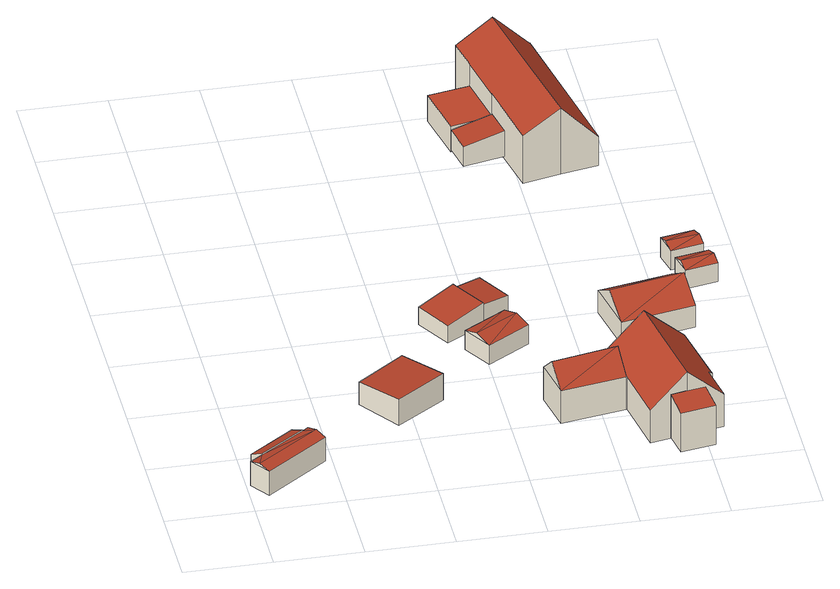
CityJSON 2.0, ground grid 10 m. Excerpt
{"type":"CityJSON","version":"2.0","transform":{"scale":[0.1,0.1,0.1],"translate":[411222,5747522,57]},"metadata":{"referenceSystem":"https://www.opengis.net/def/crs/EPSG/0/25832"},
"CityObjects":{
"building1":{"type":"Building","attributes":{"Gemeindeschluessel":"05570040","Geometrietyp2DReferenz":"3000","function":"51009_1610","roofType":"2100","measuredHeight":3.1},"geometry":[{"type":"Solid","lod":"2","boundaries":[[[[0,1,2,3]],[[4,5,1,0]],[[6,7,5,4]],[[3,2,7,6]],[[4,0,3,6]],[[1,5,7,2]]]],"semantics":{"surfaces":[{"type":"WallSurface"},{"type":"RoofSurface"},{"type":"GroundSurface"}],"values":[[0,0,0,0,1,2]]}}]},
"building2":{"type":"Building","attributes":{"Gemeindeschluessel":"05570040","Geometrietyp2DReferenz":"3000","function":"31001_2700","roofType":"5000","measuredHeight":3.5},"geometry":[{"type":"Solid","lod":"2","boundaries":[[[[8,9,10,11]],[[12,13,9,8]],[[14,15,13,12]],[[16,17,15,14]],[[18,19,17,16]],[[11,10,19,18]],[[18,20,21,11]],[[20,16,14]],[[20,14,12]],[[21,20,12]],[[12,8,21]],[[16,20,18]],[[11,21,8]],[[9,13,15,17,19,10]]]],"semantics":{"surfaces":[{"type":"WallSurface"},{"type":"RoofSurface"},{"type":"GroundSurface"}],"values":[[0,0,0,0,0,0,1,1,1,1,1,0,0,2]]}}]},
"building3":{"type":"Building","attributes":{"Gemeindeschluessel":"05570040","Geometrietyp2DReferenz":"3000","function":"31001_1310","roofType":"2100","measuredHeight":3.35},"geometry":[{"type":"Solid","lod":"2","boundaries":[[[[22,23,24,25]],[[26,27,23,22]],[[28,29,27,26]],[[25,24,29,28]],[[26,22,25,28]],[[23,27,29,24]]]],"semantics":{"surfaces":[{"type":"WallSurface"},{"type":"RoofSurface"},{"type":"GroundSurface"}],"values":[[0,0,0,0,1,2]]}}]},
"building4":{"type":"Building","attributes":{"Gemeindeschluessel":"05570040","Geometrietyp2DReferenz":"3000","function":"31001_9998","roofType":"2100","measuredHeight":2.84},"geometry":[{"type":"Solid","lod":"2","boundaries":[[[[30,31,32,33]],[[34,35,31,30]],[[36,37,35,34]],[[33,32,37,36]],[[34,30,33,36]],[[31,35,37,32]]]],"semantics":{"surfaces":[{"type":"WallSurface"},{"type":"RoofSurface"},{"type":"GroundSurface"}],"values":[[0,0,0,0,1,2]]}}]},
"building5":{"type":"Building","attributes":{"Gemeindeschluessel":"05570040","Geometrietyp2DReferenz":"3000","function":"31001_1310","roofType":"3100","measuredHeight":3.15},"geometry":[{"type":"Solid","lod":"2","boundaries":[[[[38,39,40,41]],[[42,43,39,38]],[[44,45,43,42]],[[41,40,45,44]],[[38,46,42]],[[44,47,41]],[[47,46,38]],[[38,41,47]],[[44,42,46]],[[46,47,44]],[[39,43,45,40]]]],"semantics":{"surfaces":[{"type":"WallSurface"},{"type":"RoofSurface"},{"type":"GroundSurface"}],"values":[[0,0,0,0,0,0,1,1,1,1,2]]}}]},
"building6":{"type":"Building","attributes":{"Gemeindeschluessel":"05570040","Geometrietyp2DReferenz":"3000","function":"51009_1610","roofType":"2100","measuredHeight":2.78},"geometry":[{"type":"Solid","lod":"2","boundaries":[[[[48,49,50,51]],[[52,53,49,48]],[[54,55,53,52]],[[51,50,55,54]],[[52,48,51,54]],[[49,53,55,50]]]],"semantics":{"surfaces":[{"type":"WallSurface"},{"type":"RoofSurface"},{"type":"GroundSurface"}],"values":[[0,0,0,0,1,2]]}}]},
"building7":{"type":"Building","attributes":{"Gemeindeschluessel":"05570040","Geometrietyp2DReferenz":"3000","function":"31001_1000"},"address":[{"country":"Germany","locality":"Sendenhorst","thoroughfareNumber":"3","thoroughfareName":"Hohe Ward"}],"children":["building7-1","building7-2"]},
"building7-1":{"type":"BuildingPart","attributes":{"roofType":"3100","measuredHeight":8.05},"parents":["building7"],"geometry":[{"type":"Solid","lod":"2","boundaries":[[[[56,57,58,59]],[[60,61,57,56]],[[62,63,61,60]],[[64,65,63,62]],[[66,67,65,64]],[[68,69,67,66]],[[70,71,69,68]],[[72,73,71,70]],[[74,75,73,72]],[[76,77,75,74]],[[68,66,64,62,60,70]],[[56,59,78,76,74,72,70,60]],[[58,57,61,63,65,67,69,71,73,75,77]],[[58,77,76,78,59]]]],"semantics":{"surfaces":[{"type":"WallSurface"},{"type":"RoofSurface"},{"type":"GroundSurface"},{"type":"ClosureSurface"}],"values":[[0,0,0,0,0,0,0,0,0,0,1,1,2,3]]}}]},
"building7-2":{"type":"BuildingPart","attributes":{"roofType":"3100","measuredHeight":6.51},"parents":["building7"],"geometry":[{"type":"Solid","lod":"2","boundaries":[[[[79,80,77,76]],[[81,82,80,79]],[[59,58,82,81]],[[79,83,81]],[[78,59,84,76]],[[79,76,84]],[[84,83,79]],[[83,84,59]],[[59,81,83]],[[80,82,58,77]],[[58,59,78,76,77]]]],"semantics":{"surfaces":[{"type":"WallSurface"},{"type":"RoofSurface"},{"type":"GroundSurface"},{"type":"ClosureSurface"}],"values":[[0,0,0,0,0,1,1,1,1,2,3]]}}]},
"building8":{"type":"Building","attributes":{"Gemeindeschluessel":"05570040","Geometrietyp2DReferenz":"3000","function":"51009_1610","roofType":"2100","measuredHeight":5.53},"geometry":[{"type":"Solid","lod":"2","boundaries":[[[[85,86,87,88]],[[89,90,86,85]],[[91,92,90,89]],[[88,87,92,91]],[[89,85,88,91]],[[86,90,92,87]]]],"semantics":{"surfaces":[{"type":"WallSurface"},{"type":"RoofSurface"},{"type":"GroundSurface"}],"values":[[0,0,0,0,1,2]]}}]},
"building9":{"type":"Building","attributes":{"Gemeindeschluessel":"05570040","Geometrietyp2DReferenz":"3000","function":"51009_1610","roofType":"2100","measuredHeight":3.32},"geometry":[{"type":"Solid","lod":"2","boundaries":[[[[93,94,95,96]],[[97,98,94,93]],[[99,100,98,97]],[[96,95,100,99]],[[97,93,96,99]],[[94,98,100,95]]]],"semantics":{"surfaces":[{"type":"WallSurface"},{"type":"RoofSurface"},{"type":"GroundSurface"}],"values":[[0,0,0,0,1,2]]}}]},
"building10":{"type":"Building","attributes":{"Gemeindeschluessel":"05570040","Geometrietyp2DReferenz":"3000","function":"31001_2460","roofType":"3100","measuredHeight":4.94},"geometry":[{"type":"Solid","lod":"2","boundaries":[[[[101,102,103,104]],[[105,106,102,101]],[[107,108,106,105]],[[104,103,108,107]],[[101,109,105]],[[107,110,104]],[[101,104,110]],[[110,109,101]],[[109,110,107]],[[107,105,109]],[[102,106,108,103]]]],"semantics":{"surfaces":[{"type":"WallSurface"},{"type":"RoofSurface"},{"type":"GroundSurface"}],"values":[[0,0,0,0,0,0,1,1,1,1,2]]}}]},
"building11":{"type":"Building","attributes":{"Gemeindeschluessel":"05570040","Geometrietyp2DReferenz":"3000","function":"31001_1000"},"address":[{"country":"Germany","locality":"Sendenhorst","thoroughfareNumber":"4","thoroughfareName":"Hohe Ward"}],"children":["building11-1","building11-2"]},
"building11-1":{"type":"BuildingPart","attributes":{"roofType":"1000","measuredHeight":3.3},"parents":["building11"],"geometry":[{"type":"Solid","lod":"2","boundaries":[[[[111,112,113,114]],[[115,116,117,118]],[[114,113,116,115]],[[118,111,114,115]],[[112,117,116,113]],[[112,111,118,117]]]],"semantics":{"surfaces":[{"type":"WallSurface"},{"type":"RoofSurface"},{"type":"GroundSurface"},{"type":"ClosureSurface"}],"values":[[0,0,0,1,2,3]]}}]},
"building11-2":{"type":"BuildingPart","attributes":{"roofType":"3100","measuredHeight":8.48},"parents":["building11"],"geometry":[{"type":"Solid","lod":"2","boundaries":[[[[119,112,111,120]],[[121,122,112,119]],[[123,124,122,121]],[[125,126,124,123]],[[127,128,126,125]],[[129,130,128,127]],[[131,132,130,129]],[[133,134,132,131]],[[135,117,134,133]],[[136,118,117,135]],[[129,127,125,123,131]],[[121,119,120,136,135,133,131,123]],[[112,122,124,126,128,130,132,134,117]],[[118,136,120,111]],[[112,117,118,111]]]],"semantics":{"surfaces":[{"type":"WallSurface"},{"type":"RoofSurface"},{"type":"GroundSurface"},{"type":"ClosureSurface"}],"values":[[0,0,0,0,0,0,0,0,0,0,1,1,2,0,3]]}}]},
"building12":{"type":"Building","attributes":{"Gemeindeschluessel":"05570040","Geometrietyp2DReferenz":"3000","function":"51009_1611","roofType":"3100","measuredHeight":2.78},"geometry":[{"type":"Solid","lod":"2","boundaries":[[[[137,138,139,140]],[[141,142,138,137]],[[143,144,142,141]],[[140,139,144,143]],[[137,145,141]],[[143,146,140]],[[146,145,137]],[[137,140,146]],[[143,141,145]],[[145,146,143]],[[138,142,144,139]]]],"semantics":{"surfaces":[{"type":"WallSurface"},{"type":"RoofSurface"},{"type":"GroundSurface"}],"values":[[0,0,0,0,0,0,1,1,1,1,2]]}}]},
"building13":{"type":"Building","attributes":{"Gemeindeschluessel":"05570040","Geometrietyp2DReferenz":"3000","function":"51009_1611","roofType":"3100","measuredHeight":2.91},"geometry":[{"type":"Solid","lod":"2","boundaries":[[[[147,148,149,150]],[[151,152,148,147]],[[153,154,152,151]],[[150,149,154,153]],[[147,155,151]],[[153,156,150]],[[156,155,147]],[[147,150,156]],[[153,151,155]],[[155,156,153]],[[148,152,154,149]]]],"semantics":{"surfaces":[{"type":"WallSurface"},{"type":"RoofSurface"},{"type":"GroundSurface"}],"values":[[0,0,0,0,0,0,1,1,1,1,2]]}}]}
},
"vertices":[
[7,61,40],[7,61,17],[17,48,17],[17,48,48],[59,97,41],[59,97,17],[68,84,48],[68,84,17],
[2,37,47],[2,37,16],[18,15,16],[18,15,47],[17,48,47],[17,48,16],[68,84,47],[68,84,16],[75,89,47],[75,89,16],[90,67,47],[90,67,16],[82,78,51],[10,26,51],
[147,169,43],[147,169,14],[181,121,14],[181,121,48],[202,210,43],[202,210,14],[237,160,48],[237,160,14],
[283,336,41],[283,336,12],[240,310,12],[240,310,34],[308,294,41],[308,294,12],[264,269,34],[264,269,12],
[328,281,38],[328,281,13],[279,251,13],[279,251,38],[348,248,38],[348,248,13],[299,218,38],[299,218,13],[338,264,44],[289,235,44],
[308,294,39],[308,294,11],[338,312,11],[338,312,35],[285,333,39],[285,333,11],[315,351,35],[315,351,11],
[415,157,58],[415,157,16],[416,152,16],[416,152,58],[457,165,97],[457,165,16],[503,174,53],[503,174,16],[518,95,54],[518,95,16],[513,94,58],[513,94,16],[521,48,58],[521,48,16],[480,41,97],[480,41,16],[438,33,58],[438,33,16],[426,101,58],[426,101,16],[425,101,58],[425,101,16],[421,125,58],
[351,88,58],[351,88,16],[342,137,58],[342,137,16],[346,112,81],[421,127,81],
[506,15,67],[506,15,17],[500,45,17],[500,45,73],[466,8,67],[466,8,17],[461,37,73],[461,37,17],
[387,642,44],[387,642,11],[340,632,11],[340,632,36],[394,608,44],[394,608,11],[347,598,36],[347,598,11],
[446,231,39],[446,231,11],[530,248,11],[530,248,39],[433,296,39],[433,296,11],[517,312,39],[517,312,11],[439,263,61],[524,280,61],
[375,704,41],[375,704,8],[327,695,8],[327,695,41],[340,632,41],[340,632,8],[387,642,8],[387,642,41],
[375,704,70],[375,704,69],[367,742,69],[367,742,8],[410,753,93],[410,753,8],[451,763,48],[451,763,8],[453,764,46],[453,764,8],[490,575,46],[490,575,8],[447,567,93],[447,567,8],[404,558,69],[404,558,8],[387,642,70],[387,642,69],
[566,355,35],[566,355,11],[528,348,11],[528,348,35],[571,328,35],[571,328,11],[534,321,35],[534,321,11],[569,342,39],[531,335,39],
[558,395,35],[558,395,10],[520,388,10],[520,388,35],[563,368,35],[563,368,10],[526,361,35],[526,361,10],[561,381,39],[523,375,39]
]}
